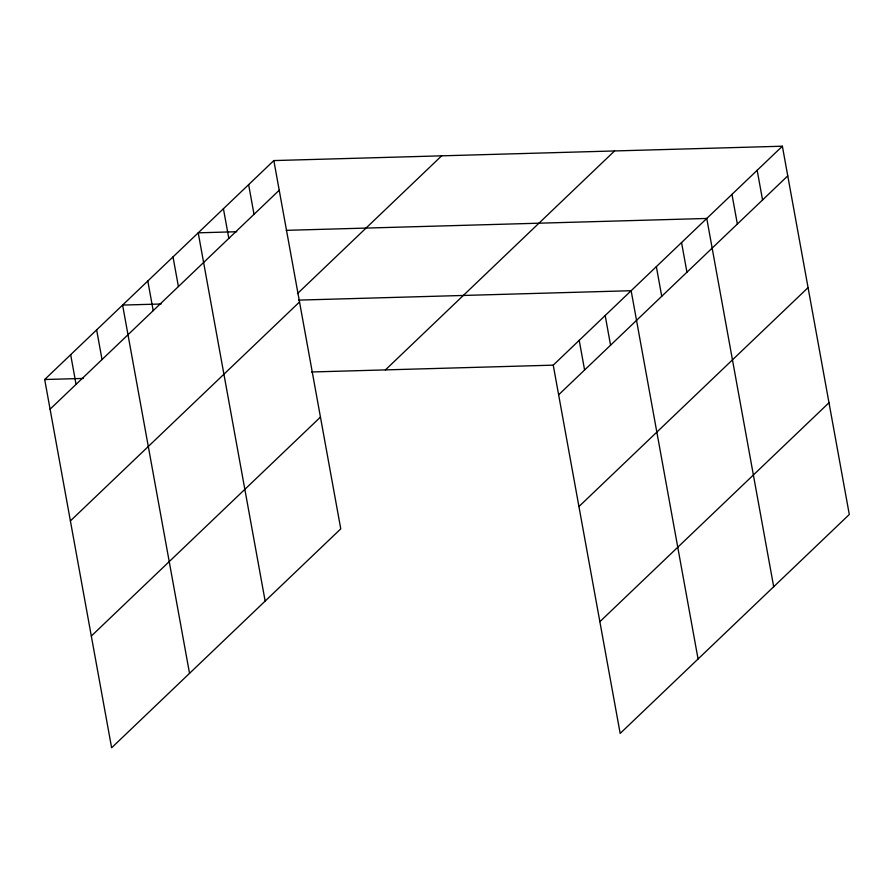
<?xml version="1.0" encoding="UTF-8"?>
<svg xmlns="http://www.w3.org/2000/svg" width="894" height="894" viewBox="0 0 894 894"><rect width="100%" height="100%" fill="white"/><g stroke="black" fill="none" stroke-linecap="round" stroke-linejoin="round"><path stroke-width="1.34" d="M273.832 160.574L340.759 528.846L111.627 747.786L44.7 379.514L273.832 160.574L782.373 146.214L849.3 514.486L620.168 733.426L553.241 365.154L782.373 146.214M50.086 409.173L279.23 190.232M297.478 293.59L441.647 155.835M70.391 520.923L299.535 301.971M91.322 636.047L320.454 417.096M385.426 369.892L614.558 150.952M558.627 394.813L787.759 175.872M578.932 506.563L808.075 287.611M599.863 621.688L828.995 402.736M236.731 231.736L198.222 232.82L265.149 601.092M286.259 230.339L706.763 218.46L773.69 586.732M161.121 303.994L122.601 305.077L189.528 673.35M298.786 300.105L631.142 290.718L698.069 658.99M44.7 379.514L83.22 378.43M311.514 371.982L553.241 365.154M757.173 170.296L762.56 199.954M731.962 194.378L737.36 224.036M681.552 242.553L686.95 272.212M656.352 266.635L661.739 296.294M605.182 315.526L610.568 345.185M579.211 340.346L584.598 370.004M248.633 184.656L254.019 214.314M223.422 208.738L228.819 238.396M173.011 256.913L178.409 286.572M147.812 280.995L153.198 310.654M96.641 329.886L102.028 359.544M70.671 354.706L76.057 384.364"/></g></svg>
